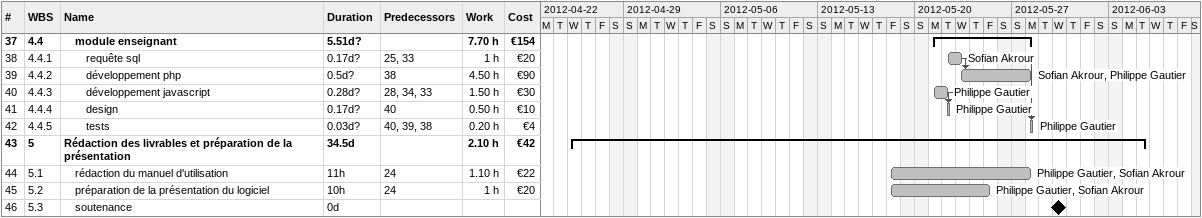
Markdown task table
| ID | WBS | Task | Duration | Start | Finish | Predecessors | Resources | Work (h) | Cost (€) |
|---|---|---|---|---|---|---|---|---|---|
| 37 | 4.4 | **module enseignant** | 5.51d? | 2012-05-21 | 2012-05-28 |  |  | 7.70 | 154 |
| 38 | 4.4.1 | requête sql | 0.17d? | 2012-05-22 | 2012-05-23 | 25, 33 | Sofian Akrour | 1 | 20 |
| 39 | 4.4.2 | développement php | 0.5d? | 2012-05-23 | 2012-05-28 | 38 | Sofian Akrour, Philippe Gautier | 4.50 | 90 |
| 40 | 4.4.3 | développement javascript | 0.28d? | 2012-05-21 | 2012-05-22 | 28, 34, 33 | Philippe Gautier | 1.50 | 30 |
| 41 | 4.4.4 | design | 0.17d? | 2012-05-22 | 2012-05-22 | 40 | Philippe Gautier | 0.50 | 10 |
| 42 | 4.4.5 | tests | 0.03d? | 2012-05-28 | 2012-05-28 | 40, 39, 38 | Philippe Gautier | 0.20 | 4 |
| 43 | 5 | **Rédaction des livrables et préparation de la présentation** | 34.5d | 2012-04-25 | 2012-06-05 |  |  | 2.10 | 42 |
| 44 | 5.1 | rédaction du manuel d'utilisation | 11h | 2012-05-18 | 2012-05-28 | 24 | Philippe Gautier, Sofian Akrour | 1.10 | 22 |
| 45 | 5.2 | préparation de la présentation du logiciel | 10h | 2012-05-18 | 2012-05-25 | 24 | Philippe Gautier, Sofian Akrour | 1 | 20 |
| 46 | 5.3 | soutenance | 0d | 2012-05-30 | 2012-05-30 |  |  |  |  |
